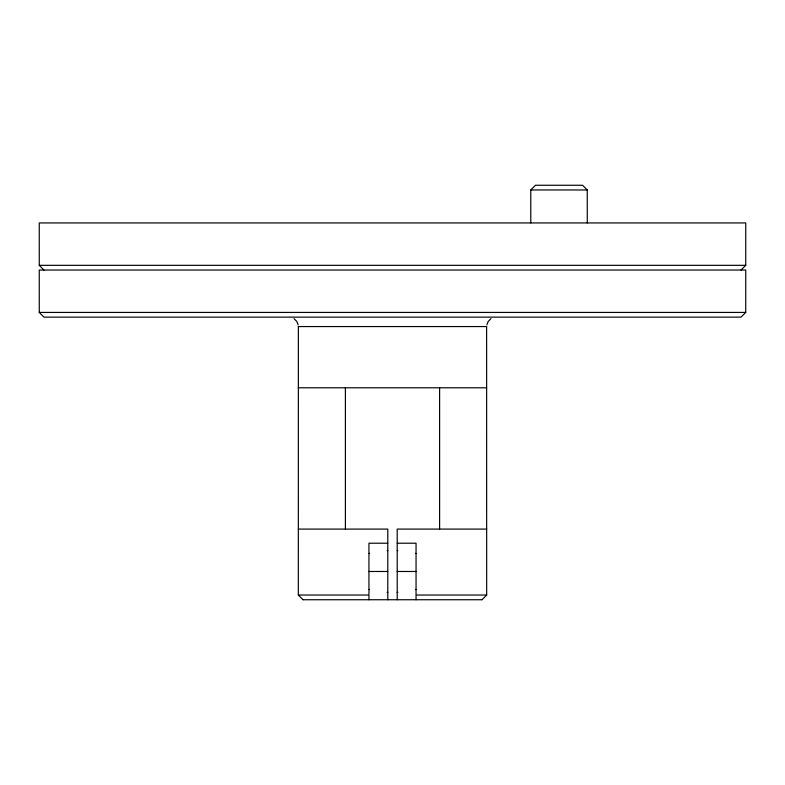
<?xml version="1.0" encoding="UTF-8"?>
<svg xmlns="http://www.w3.org/2000/svg" width="785" height="785" viewBox="0 0 785 785"><rect width="100%" height="100%" fill="white"/><g stroke="black" fill="none" stroke-linecap="round" stroke-linejoin="round"><path stroke-width="1.18" d="M303.01 599.74L298.329 595.03L298.378 326.56M481.99 599.74L486.671 595.03L486.621 326.56M530.768 222.94L530.768 189.97L535.478 185.26L582.578 185.26L587.229 189.97L587.288 222.94M745.73 312.43L745.75 270.04L39.25 270.04L39.27 312.43L43.96 317.14L741.04 317.14L745.73 312.43L39.25 312.43M741.04 270.04L745.73 265.33L745.75 222.94L39.25 222.94L39.27 265.33L43.96 270.04M486.857 324.843L488.231 321.408L490.968 318.671M368.95 553.533L369.49 553.366M415.51 589.594L416.05 589.427M387.162 550.55L387.79 550.52M397.21 592.439L397.838 592.41M530.768 189.97L587.288 189.97M39.25 265.33L745.75 265.33M298.3 326.56L486.7 326.56M298.3 387.79L486.7 387.79M298.3 529.09L387.79 529.09L387.79 599.74M486.7 529.09L397.21 529.09L397.21 599.74M387.79 543.22L368.95 543.22L368.95 599.74M397.21 543.22L416.05 543.22L416.05 599.74M368.95 571.48L387.79 571.48M397.21 571.48L416.05 571.48M298.339 595.03L367.988 595.03M417.012 595.03L486.661 595.03M303.039 599.74L481.961 599.74M397.21 550.52L397.838 550.55M387.162 592.41L387.79 592.439M415.51 553.366L416.05 553.533M368.95 589.427L369.49 589.594M294.032 318.671L296.769 321.408L298.143 324.843M439.6 387.79L439.6 529.09M345.4 387.79L345.4 529.09"/></g></svg>
